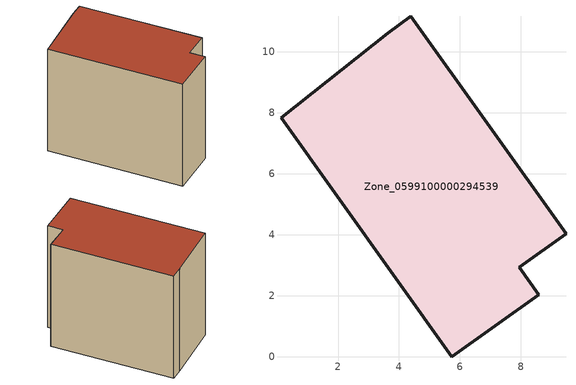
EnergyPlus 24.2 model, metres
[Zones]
Zone_0599100000294539
 floor ground (C_G): 3.62,10.61 4.39,11.16 9.48,4.04 7.94,2.94 8.59,2.04 5.74,0 0.13,7.84 z0
 wall outside (C_F): 5.74,0 8.59,2.04 7.94,2.94 9.48,4.04 4.39,11.16 3.62,10.61 0.13,7.84 5.74,0 z0:7.95
 roof outside (C_R): 3.62,10.61 0.13,7.84 5.74,0 8.59,2.04 7.94,2.94 9.48,4.04 4.39,11.16 z7.95
[BUILDING]
Pand.0599100000294539: North Axis=0; Terrain=City; Loads Convergence Tolerance Value=0.04; Temperature Convergence Tolerance Value=0.4; Solar Distribution=FullExterior; Maximum Number of Warmup Days=25; Minimum Number of Warmup Days=1
[Site:Location]
Rotterdam.The.Hague.AP_ZH_NLD Design_Conditions: Latitude=51.96; Longitude=4.45; Time Zone=1; Elevation=-4.5
[SITE:GROUNDTEMPERATURE:BUILDINGSURFACE]
18, 18, 18, 18, 18, 18, 18, 18, 18, 18, 18, 18
[MATERIAL] Thermal Absorptance=0.9; Solar Absorptance=0.7; Visible Absorptance=0.7
Name | Roughness | Thickness | Conductivity | Density | Specific Heat
G.TI.1975-1991 | MediumSmooth | 0.15 | 0.288461 | 540 | 1210
F.TI.1975-1991 | Rough | 0.3 | 0.230769 | 1920 | 840
R.TI.1975-1991 | MediumRough | 0.2 | 0.153846 | 1500 | 1000
[CONSTRUCTION]
C_G: G.TI.1975-1991
C_F: F.TI.1975-1991
C_R: R.TI.1975-1991
[ZONE]
Zone_0599100000294539: Type=1; Multiplier=1; Ceiling Height=Autocalculate; Volume=Autocalculate; Floor Area=autocalculate; Part of Total Floor Area=Yes
[ZONEINFILTRATION:DESIGNFLOWRATE]
Infil_Zone_0599100000294539: Zone or ZoneList or Space or SpaceList=Zone_0599100000294539; Schedule=AlwaysOn; Design Flow Rate Calculation Method=Flow/Area; Flow Rate per Floor Area=0.003; Constant Term Coefficient=1; Temperature Term Coefficient=0; Velocity Term Coefficient=0; Velocity Squared Term Coefficient=0
[HVACTEMPLATE:ZONE:IDEALLOADSAIRSYSTEM]
Zone_0599100000294539: Maximum Heating Supply Air Temperature=50; Minimum Cooling Supply Air Temperature=13; Maximum Heating Supply Air Humidity Ratio=0.0156; Minimum Cooling Supply Air Humidity Ratio=0.0077; Heating Limit=NoLimit; Cooling Limit=NoLimit; Dehumidification Control Type=ConstantSensibleHeatRatio; Cooling Sensible Heat Ratio=0.7; Dehumidification Setpoint=60; Humidification Control Type=None; Humidification Setpoint=30; Outdoor Air Method=None; Outdoor Air Flow Rate per Person=0.00944; Outdoor Air Flow Rate per Zone Floor Area=0; Outdoor Air Flow Rate per Zone=0; Demand Controlled Ventilation Type=None; Outdoor Air Economizer Type=NoEconomizer; Heat Recovery Type=None; Sensible Heat Recovery Effectiveness=0.7; Latent Heat Recovery Effectiveness=0.65
[ZONECONTROL:THERMOSTAT]
ThermostatControl_Zone_0599100000294539: Zone or ZoneList=Zone_0599100000294539; Control Type Schedule=DualSetpointControlType; Control 1=Thermostat_Zone_0599100000294539; Temperature Difference Between Cutout And Setpoint=0
[THERMOSTATSETPOINT:DUALSETPOINT]
Thermostat_Zone_0599100000294539: Heating Setpoint Temperature Schedule=HeatingSetpoint_Zone_0599100000294539; Cooling Setpoint Temperature Schedule=CoolingSetpoint_Zone_0599100000294539
[SCHEDULE:COMPACT]
HeatingSetpoint_Zone_0599100000294539: Through: 12/31, For: AllDays, Until: 24:00, 21
CoolingSetpoint_Zone_0599100000294539: Through: 12/31, For: AllDays, Until: 24:00, 24
DualSetpointControlType: Through: 12/31, For: AllDays, Until: 24:00, 4
AlwaysOn: Through: 12/31, For: AllDays, Until: 24:00, 1
